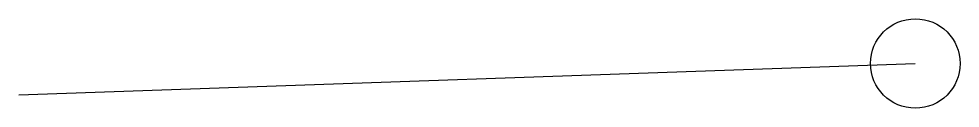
# Model space of a CAD drawing. Header units: millimetres. Extents: x 0 to 2.1, y -0.03 to 0.17.
import ezdxf

# ---------------------------------------------------------------- set-up
doc = ezdxf.new("R2010")
doc.units = ezdxf.units.MM

msp = doc.modelspace()

# ---------------------------------------------------------------- linework, layer by layer
at = {"layer": 'Shots', "color": 1}
msp.add_line((0, 0), (1.998, 0.07), dxfattribs=at)
msp.add_circle((1.998, 0.07), 0.1, dxfattribs=at)

doc.saveas('drawing.dxf')
